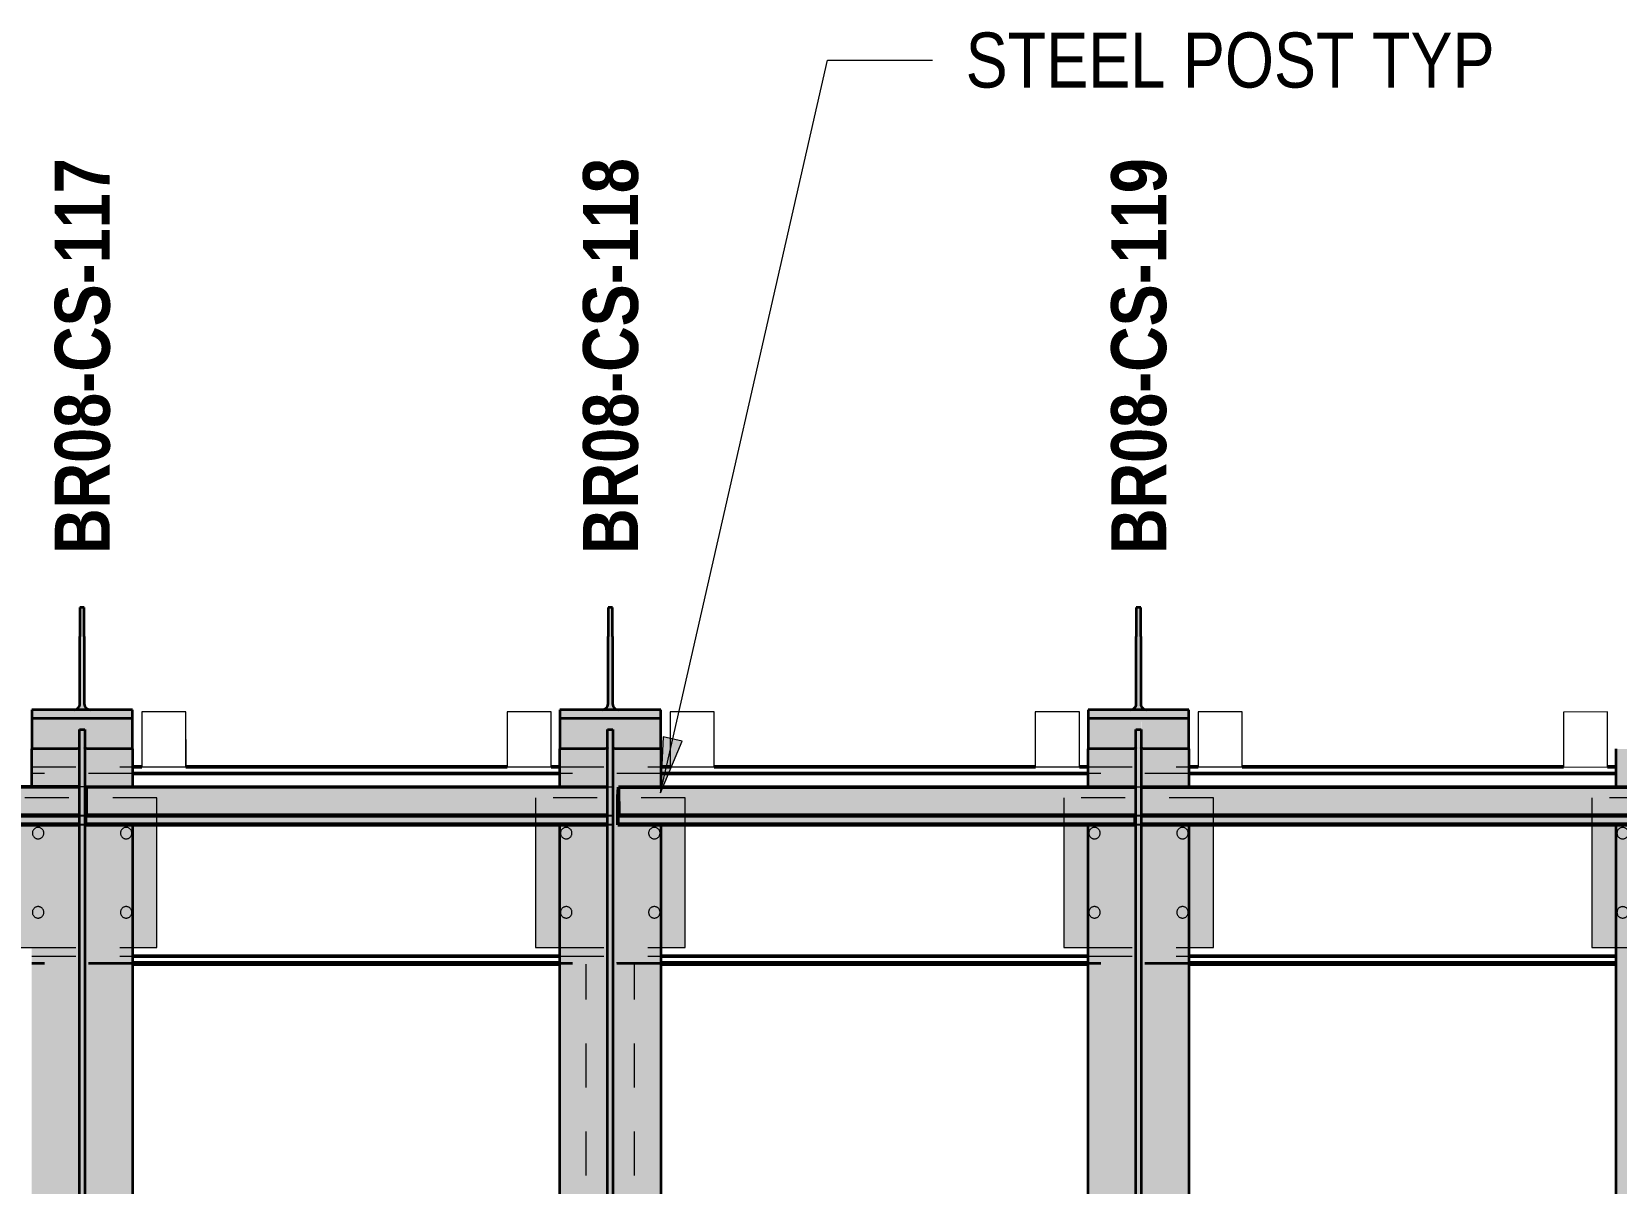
# Model space of a CAD drawing. Header units: metres. Extents: x -348 to -312, y -1188 to 3.
# Drawn here: x -337.347 to -333.748, y -1183.162 to -1180.546 of the extents above; entities that cross this region are included whole.
import ezdxf

# ---------------------------------------------------------------- set-up
doc = ezdxf.new("R2010")
doc.units = ezdxf.units.M
doc.linetypes.add('JacobsDash', pattern=[0.0045, 0.003, -0.0015])
for name, color, linetype, lineweight in [('A-DETL', 7, 'Continuous', 13), ('A-GENM', 7, 'Continuous', 35), ('A-GENM-IDEN', 7, 'Continuous', 18), ('A-WALL', 7, 'Continuous', 50), ('A-WALL-HDLN', 7, 'JacobsDash', 18), ('G-ANNO-TEXT', 7, 'Continuous', 9), ('S-BEAM', 7, 'Continuous', 50), ('S-BEAM-HDLN', 7, 'JacobsDash', 18), ('S-FSTN', 7, 'Continuous', 18)]:
    doc.layers.add(name, color=color, linetype=linetype, lineweight=lineweight)
doc.styles.add('Arial Narrow', font='ARIALN.TTF', dxfattribs={"height": 0.125})
doc.styles.add('Arial Narrow_B', font='ARIALNB.TTF', dxfattribs={"height": 0.125})

# ---------------------------------------------------------------- blocks, each defined once
blk = doc.blocks.new('BR08_GEN_POST_0 - 610UB_BASE-V7-DRG-2873232 - SOUTHERN CANOPY - PLAN')
at = {"layer": 'A-GENM', "true_color": 0xc0c0c0}
for points in [[(0.005, 0.7066), (0.005, 0.7721), (-0.005, 0.7721), (-0.005, 0.7066)], [(0.019, 0.5402), (0.0159, 0.5406), (0.0129, 0.5416), (0.0103, 0.5432), (0.0073, 0.5464), (0.0064, 0.5478), (0.0054, 0.5506), (0.005, 0.5536), (0.005, 0.7066), (-0.005, 0.7066), (-0.0054, 0.5506), (-0.0073, 0.5464), (-0.0081, 0.5453), (-0.0103, 0.5432), (-0.0129, 0.5416), (-0.0159, 0.5406), (-0.019, 0.5402), (-0.0027, 0.5402)], [(0.1145, 0.5209), (0.1145, 0.5402), (-0.1145, 0.5402), (-0.1145, 0.5209), (0.1056, 0.5209)]]:
    blk.add_hatch(color=9, dxfattribs=at).paths.add_polyline_path(points)
h = blk.add_hatch(color=9, dxfattribs=at)
h.paths.add_polyline_path([(0.006, 0.5209), (-0.1145, 0.5209), (-0.1145, 0.4511), (-0.0113, 0.4516), (-0.0064, 0.453), (-0.006, 0.4536), (-0.006, 0.4954), (0.006, 0.4954)])
h.paths.add_polyline_path([(0.1056, 0.4511), (0.1145, 0.4511), (0.1145, 0.5209), (0.006, 0.5209), (0.0064, 0.453), (0.0093, 0.452), (0.0169, 0.4512), (0.02, 0.4511)])
at = {"layer": 'A-GENM'}
for p, q in [((0.005, 0.7724), (-0.005, 0.7724)), ((-0.005, 0.7724), (-0.005, 0.7066)), ((0.005, 0.7066), (0.005, 0.7724)), ((-0.005, 0.5536), (-0.005, 0.7066)), ((0.005, 0.7066), (0.005, 0.5536)), ((-0.019, 0.5402), (-0.1145, 0.5402)), ((-0.1145, 0.5402), (-0.1145, 0.5209)), ((0.019, 0.5402), (-0.019, 0.5402)), ((0.1145, 0.5402), (0.019, 0.5402)), ((0.1145, 0.5209), (0.1145, 0.5402)), ((-0.1145, 0.5209), (0.1145, 0.5209)), ((-0.1145, 0.5209), (-0.1145, 0.4511)), ((0.1145, 0.4511), (0.1145, 0.5209))]:
    blk.add_line(p, q, dxfattribs=at)
at = {"layer": 'A-GENM', "flags": 128}
for points in [[(-0.019, 0.5402), (-0.0159, 0.5406), (-0.0129, 0.5416), (-0.0103, 0.5432), (-0.0081, 0.5453), (-0.0064, 0.5478), (-0.0054, 0.5506), (-0.005, 0.5536)], [(0.005, 0.5536), (0.0054, 0.5506), (0.0064, 0.5478), (0.0081, 0.5453), (0.0103, 0.5432), (0.0129, 0.5416), (0.0159, 0.5406), (0.019, 0.5402)]]:
    blk.add_lwpolyline(points, dxfattribs=at)
blk = doc.blocks.new('BR08_GEN_POST_0 - 610UB_BASE-V8-DRG-2873232 - SOUTHERN CANOPY - PLAN')
at = {"layer": 'A-GENM', "true_color": 0xc0c0c0}
for points in [[(0.005, 0.7066), (0.005, 0.7721), (-0.005, 0.7721), (-0.005, 0.7066)], [(0.019, 0.5402), (0.0159, 0.5406), (0.0129, 0.5416), (0.0103, 0.5432), (0.0073, 0.5464), (0.0064, 0.5478), (0.0054, 0.5506), (0.005, 0.5536), (0.005, 0.7066), (-0.005, 0.7066), (-0.0054, 0.5506), (-0.0073, 0.5464), (-0.0081, 0.5453), (-0.0106, 0.543), (-0.0129, 0.5416), (-0.0159, 0.5406), (-0.019, 0.5402), (-0.0106, 0.5402)], [(0.1145, 0.5209), (0.1145, 0.5402), (-0.1145, 0.5402), (-0.1145, 0.5209), (-0.0106, 0.5209)], [(0.1145, 0.4511), (0.1145, 0.5209), (-0.1145, 0.5209), (-0.1145, 0.4511), (-0.0113, 0.4516), (-0.0064, 0.453), (-0.006, 0.4536), (-0.006, 0.4954), (0.006, 0.4954), (0.0064, 0.453), (0.0091, 0.452), (0.0169, 0.4512), (0.02, 0.4511)]]:
    blk.add_hatch(color=9, dxfattribs=at).paths.add_polyline_path(points)
at = {"layer": 'A-GENM'}
for p, q in [((0.005, 0.7724), (-0.005, 0.7724)), ((-0.005, 0.7724), (-0.005, 0.7066)), ((0.005, 0.7066), (0.005, 0.7724)), ((-0.005, 0.5536), (-0.005, 0.7066)), ((0.005, 0.7066), (0.005, 0.5536)), ((-0.019, 0.5402), (-0.1145, 0.5402)), ((-0.1145, 0.5402), (-0.1145, 0.5209)), ((0.019, 0.5402), (-0.019, 0.5402)), ((0.1145, 0.5402), (0.019, 0.5402)), ((0.1145, 0.5209), (0.1145, 0.5402)), ((-0.1145, 0.5209), (0.1145, 0.5209)), ((-0.1145, 0.5209), (-0.1145, 0.4511)), ((0.1145, 0.4511), (0.1145, 0.5209))]:
    blk.add_line(p, q, dxfattribs=at)
at = {"layer": 'A-GENM', "flags": 128}
for points in [[(-0.019, 0.5402), (-0.0159, 0.5406), (-0.0129, 0.5416), (-0.0103, 0.5432), (-0.0081, 0.5453), (-0.0064, 0.5478), (-0.0054, 0.5506), (-0.005, 0.5536)], [(0.005, 0.5536), (0.0054, 0.5506), (0.0064, 0.5478), (0.0081, 0.5453), (0.0103, 0.5432), (0.0129, 0.5416), (0.0159, 0.5406), (0.019, 0.5402)]]:
    blk.add_lwpolyline(points, dxfattribs=at)
blk = doc.blocks.new('BR08_GEN_POST_0 - 610UB_BASE-V9-DRG-2873232 - SOUTHERN CANOPY - PLAN')
at = {"layer": 'A-GENM', "true_color": 0xc0c0c0}
for points in [[(0.005, 0.7066), (0.005, 0.7721), (-0.005, 0.7721), (-0.005, 0.7066)], [(0.019, 0.5402), (0.0159, 0.5406), (0.0129, 0.5416), (0.0103, 0.5432), (0.0073, 0.5465), (0.0064, 0.5478), (0.0054, 0.5506), (0.005, 0.5536), (0.005, 0.7066), (-0.005, 0.7066), (-0.0054, 0.5506), (-0.0073, 0.5465), (-0.0081, 0.5453), (-0.0103, 0.5432), (-0.0129, 0.5416), (-0.0185, 0.5403), (-0.0185, 0.5402)], [(0.1145, 0.5209), (0.1145, 0.5402), (-0.1145, 0.5402), (-0.1145, 0.5209), (0.0899, 0.5209)]]:
    blk.add_hatch(color=9, dxfattribs=at).paths.add_polyline_path(points)
h = blk.add_hatch(color=9, dxfattribs=at)
h.paths.add_polyline_path([(0.006, 0.5209), (-0.1145, 0.5209), (-0.1145, 0.4511), (-0.0113, 0.4517), (-0.0064, 0.453), (-0.006, 0.4536), (-0.006, 0.4954), (0.006, 0.4954)])
h.paths.add_polyline_path([(0.0899, 0.4511), (0.1145, 0.4511), (0.1145, 0.5209), (0.006, 0.5209), (0.0064, 0.453), (0.0091, 0.452), (0.0169, 0.4512), (0.02, 0.4511)])
at = {"layer": 'A-GENM'}
for p, q in [((0.005, 0.7724), (-0.005, 0.7724)), ((-0.005, 0.7724), (-0.005, 0.7066)), ((0.005, 0.7066), (0.005, 0.7724)), ((-0.005, 0.5536), (-0.005, 0.7066)), ((0.005, 0.7066), (0.005, 0.5536)), ((-0.019, 0.5402), (-0.1145, 0.5402)), ((-0.1145, 0.5402), (-0.1145, 0.5209)), ((0.019, 0.5402), (-0.019, 0.5402)), ((0.1145, 0.5402), (0.019, 0.5402)), ((0.1145, 0.5209), (0.1145, 0.5402)), ((-0.1145, 0.5209), (0.1145, 0.5209)), ((-0.1145, 0.5209), (-0.1145, 0.4511)), ((0.1145, 0.4511), (0.1145, 0.5209))]:
    blk.add_line(p, q, dxfattribs=at)
at = {"layer": 'A-GENM', "flags": 128}
for points in [[(-0.019, 0.5402), (-0.0159, 0.5406), (-0.0129, 0.5416), (-0.0103, 0.5432), (-0.0081, 0.5453), (-0.0064, 0.5478), (-0.0054, 0.5506), (-0.005, 0.5536)], [(0.005, 0.5536), (0.0054, 0.5506), (0.0064, 0.5478), (0.0081, 0.5453), (0.0103, 0.5432), (0.0129, 0.5416), (0.0159, 0.5406), (0.019, 0.5402)]]:
    blk.add_lwpolyline(points, dxfattribs=at)
blk = doc.blocks.new('BR08_CANOPY_BEAM - TYPE 3-8745655-DRG-2873232 - SOUTHERN CANOPY - PLAN')
at = {"layer": 'A-GENM', "true_color": 0xc0c0c0}
h = blk.add_hatch(color=9, dxfattribs=at)
h.paths.add_polyline_path([(-333.7477, -1186.0003), (-333.6532, -1185.984), (-333.6532, -1184.6108), (-333.7477, -1184.6108), (-333.7477, -1185.6477)])
h.paths.add_polyline_path([(-333.6532, -1184.5414), (-333.6532, -1182.3473), (-333.7477, -1182.3473), (-333.7477, -1184.5414), (-333.6532, -1184.5414)])
h.paths.add_polyline_path([(-333.6532, -1182.2616), (-333.6532, -1182.1752), (-333.7477, -1182.1752), (-333.7477, -1182.2616), (-333.6532, -1182.2616)])
at = {"layer": 'A-GENM'}
for p, q in [((-333.7477, -1182.2616), (-333.7477, -1182.1752)), ((-333.7477, -1184.5414), (-333.7477, -1182.3473))]:
    blk.add_line(p, q, dxfattribs=at)
blk = doc.blocks.new('BR08_CANOPY_BEAM - TYPE 3-8745656-DRG-2873232 - SOUTHERN CANOPY - PLAN')
at = {"layer": 'A-GENM', "true_color": 0xc0c0c0}
blk.add_hatch(color=9, dxfattribs=at).paths.add_polyline_path([(-334.8271, -1185.1196), (-334.8271, -1182.131), (-334.8391, -1182.131), (-334.8391, -1185.1196)])
h = blk.add_hatch(color=9, dxfattribs=at)
h.paths.add_polyline_path([(-334.9476, -1186.1329), (-334.8531, -1186.1258), (-334.8531, -1183.8613), (-334.9476, -1183.8613), (-334.9476, -1186.1261)])
h.paths.add_polyline_path([(-334.8531, -1183.7919), (-334.8531, -1182.3473), (-334.9476, -1182.3473), (-334.9476, -1183.7919), (-334.8531, -1183.7919)])
h.paths.add_polyline_path([(-334.8531, -1182.2616), (-334.8531, -1182.1752), (-334.9476, -1182.1752), (-334.9476, -1182.2616), (-334.8531, -1182.2616)])
h = blk.add_hatch(color=9, dxfattribs=at)
h.paths.add_polyline_path([(-334.8531, -1186.1246), (-334.8391, -1186.1239), (-334.8395, -1183.8571), (-334.8408, -1183.8571), (-334.8412, -1183.8613), (-334.8531, -1183.8613), (-334.8531, -1186.0232)])
h.paths.add_polyline_path([(-334.8391, -1183.8568), (-334.8395, -1182.3473), (-334.8531, -1182.3473), (-334.8531, -1183.7919), (-334.8391, -1183.7919), (-334.8391, -1183.8368)])
h.paths.add_polyline_path([(-334.8391, -1182.2616), (-334.8394, -1182.1733), (-334.8422, -1182.1743), (-334.85, -1182.1752), (-334.8531, -1182.1752), (-334.853, -1182.2616), (-334.8391, -1182.2616)])
h = blk.add_hatch(color=9, dxfattribs=at)
h.paths.add_polyline_path([(-334.8257, -1186.1238), (-334.8131, -1186.1232), (-334.8131, -1184.6108), (-334.8271, -1184.611), (-334.8267, -1186.1238)])
h.paths.add_polyline_path([(-334.8271, -1184.5423), (-334.8263, -1184.5414), (-334.8131, -1184.5414), (-334.8131, -1182.3473), (-334.8271, -1182.3473), (-334.8271, -1184.5414)])
h.paths.add_polyline_path([(-334.8257, -1182.1738), (-334.8271, -1182.1738), (-334.8267, -1182.2616), (-334.8257, -1182.2616), (-334.8257, -1182.1743)])
h.paths.add_polyline_path([(-334.824, -1182.1743), (-334.8257, -1182.1738), (-334.8257, -1182.2616), (-334.824, -1182.2616), (-334.824, -1182.1747)])
h.paths.add_polyline_path([(-334.8131, -1182.2616), (-334.8131, -1182.2616), (-334.8131, -1182.1752), (-334.8219, -1182.1747), (-334.824, -1182.1743), (-334.824, -1182.2616), (-334.8161, -1182.2616)])
h = blk.add_hatch(color=9, dxfattribs=at)
h.paths.add_polyline_path([(-334.8131, -1186.1232), (-334.7186, -1186.1164), (-334.7186, -1184.6108), (-334.8131, -1184.6108), (-334.8131, -1186.1171)])
h.paths.add_polyline_path([(-334.8131, -1184.5414), (-334.7186, -1184.5414), (-334.7186, -1182.3473), (-334.8131, -1182.3473), (-334.8131, -1184.5414)])
h.paths.add_polyline_path([(-334.7432, -1182.2616), (-334.7186, -1182.2616), (-334.7186, -1182.1752), (-334.8131, -1182.1752), (-334.8131, -1182.2616)])
at = {"layer": 'A-GENM'}
for p, q in [((-334.8391, -1182.131), (-334.8271, -1182.131)), ((-334.8391, -1185.1196), (-334.8391, -1182.131)), ((-334.8271, -1182.131), (-334.8271, -1185.1196)), ((-334.8531, -1182.1752), (-334.9476, -1182.1752)), ((-334.9476, -1182.2616), (-334.9476, -1182.1752)), ((-334.7186, -1182.1752), (-334.8131, -1182.1752)), ((-334.7186, -1182.1752), (-334.7186, -1182.2616)), ((-334.9476, -1183.7919), (-334.9476, -1182.3473)), ((-334.7186, -1182.3473), (-334.7186, -1184.5414))]:
    blk.add_line(p, q, dxfattribs=at)
at = {"layer": 'A-GENM', "flags": 128}
for points in [[(-334.8391, -1182.1728), (-334.8394, -1182.1733), (-334.8405, -1182.1738), (-334.8421, -1182.1743), (-334.8444, -1182.1747), (-334.847, -1182.175), (-334.85, -1182.1752), (-334.8531, -1182.1752)], [(-334.8131, -1182.1752), (-334.8162, -1182.1752), (-334.8192, -1182.175), (-334.8218, -1182.1747), (-334.824, -1182.1743), (-334.8257, -1182.1738), (-334.8267, -1182.1733), (-334.8271, -1182.1728)]]:
    blk.add_lwpolyline(points, dxfattribs=at)
blk = doc.blocks.new('BR08_CANOPY_BEAM - TYPE 3-8745657-DRG-2873232 - SOUTHERN CANOPY - PLAN')
at = {"layer": 'A-GENM', "true_color": 0xc0c0c0}
blk.add_hatch(color=9, dxfattribs=at).paths.add_polyline_path([(-336.027, -1185.1514), (-336.027, -1182.131), (-336.039, -1182.131), (-336.039, -1185.1514)])
h = blk.add_hatch(color=9, dxfattribs=at)
h.paths.add_polyline_path([(-336.053, -1186.1559), (-336.053, -1184.6108), (-336.1475, -1184.6108), (-336.1475, -1186.1533)])
h.paths.add_polyline_path([(-336.053, -1184.5414), (-336.053, -1182.3473), (-336.1475, -1182.3473), (-336.1475, -1184.5414), (-336.053, -1184.5414)])
h.paths.add_polyline_path([(-336.053, -1182.2616), (-336.053, -1182.1752), (-336.1475, -1182.1752), (-336.1475, -1182.2616), (-336.053, -1182.2616)])
h = blk.add_hatch(color=9, dxfattribs=at)
h.paths.add_polyline_path([(-336.0443, -1186.156), (-336.039, -1186.1558), (-336.0394, -1184.6108), (-336.053, -1184.6108), (-336.053, -1186.1559), (-336.0469, -1186.156)])
h.paths.add_polyline_path([(-336.039, -1184.5414), (-336.0394, -1182.3473), (-336.053, -1182.3473), (-336.053, -1184.5414), (-336.039, -1184.5414)])
h.paths.add_polyline_path([(-336.039, -1182.2616), (-336.0394, -1182.1733), (-336.0421, -1182.1743), (-336.0499, -1182.1751), (-336.053, -1182.1753), (-336.053, -1182.2616), (-336.039, -1182.2616)])
h = blk.add_hatch(color=9, dxfattribs=at)
h.paths.add_polyline_path([(-336.013, -1186.1564), (-336.013, -1183.8613), (-336.027, -1183.8613), (-336.027, -1186.1559), (-336.0155, -1186.1564)])
h.paths.add_polyline_path([(-336.013, -1183.7919), (-336.013, -1183.7919), (-336.0131, -1182.3473), (-336.0156, -1182.3473), (-336.0155, -1182.2798), (-336.0138, -1182.2616), (-336.013, -1182.2616), (-336.013, -1182.1752), (-336.0229, -1182.1745), (-336.0266, -1182.1733), (-336.027, -1182.1728), (-336.0266, -1183.7919), (-336.014, -1183.7919)])
h = blk.add_hatch(color=9, dxfattribs=at)
h.paths.add_polyline_path([(-335.9185, -1186.1595), (-335.9185, -1183.8613), (-336.013, -1183.8613), (-336.013, -1186.157), (-335.9352, -1186.1591)])
h.paths.add_polyline_path([(-335.9352, -1183.7919), (-335.9185, -1183.7919), (-335.9185, -1182.3473), (-336.013, -1182.3473), (-336.013, -1183.7919), (-335.9569, -1183.7919)])
h.paths.add_polyline_path([(-335.9205, -1182.2616), (-335.9185, -1182.2616), (-335.9185, -1182.1752), (-336.013, -1182.1752), (-336.013, -1182.2616)])
at = {"layer": 'A-GENM'}
for p, q in [((-336.039, -1182.131), (-336.027, -1182.131)), ((-336.039, -1185.1514), (-336.039, -1182.131)), ((-336.027, -1182.131), (-336.027, -1185.1514)), ((-336.053, -1182.1752), (-336.1475, -1182.1752)), ((-336.1475, -1182.2616), (-336.1475, -1182.1752)), ((-335.9185, -1182.1752), (-336.013, -1182.1752)), ((-335.9185, -1182.1752), (-335.9185, -1182.2616)), ((-336.1475, -1184.5414), (-336.1475, -1182.3473)), ((-335.9185, -1182.3473), (-335.9185, -1183.7919))]:
    blk.add_line(p, q, dxfattribs=at)
at = {"layer": 'A-GENM', "flags": 128}
for points in [[(-336.039, -1182.1728), (-336.0393, -1182.1733), (-336.0404, -1182.1738), (-336.042, -1182.1743), (-336.0442, -1182.1747), (-336.0469, -1182.175), (-336.0499, -1182.1751), (-336.053, -1182.1752)], [(-336.013, -1182.1752), (-336.0161, -1182.1751), (-336.019, -1182.175), (-336.0217, -1182.1747), (-336.0239, -1182.1743), (-336.0256, -1182.1738), (-336.0266, -1182.1733), (-336.027, -1182.1728)]]:
    blk.add_lwpolyline(points, dxfattribs=at)
blk = doc.blocks.new('BR08_CANOPY_BEAM - TYPE 3-8745658-DRG-2873232 - SOUTHERN CANOPY - PLAN')
at = {"layer": 'A-GENM', "true_color": 0xc0c0c0}
blk.add_hatch(color=9, dxfattribs=at).paths.add_polyline_path([(-337.2269, -1185.0713), (-337.2268, -1182.1309), (-337.2388, -1182.1309), (-337.2389, -1185.0713)])
h = blk.add_hatch(color=9, dxfattribs=at)
h.paths.add_polyline_path([(-337.2529, -1186.0741), (-337.2529, -1183.8613), (-337.3474, -1183.8613), (-337.3474, -1186.0633), (-337.3439, -1186.0637)])
h.paths.add_polyline_path([(-337.2529, -1183.7919), (-337.2529, -1182.3473), (-337.3473, -1182.3473), (-337.3474, -1183.7919), (-337.2529, -1183.7919)])
h.paths.add_polyline_path([(-337.2528, -1182.2615), (-337.2529, -1182.1752), (-337.3473, -1182.1752), (-337.3473, -1182.2615), (-337.2529, -1182.2615)])
h = blk.add_hatch(color=9, dxfattribs=at)
h.paths.add_polyline_path([(-337.2392, -1186.0753), (-337.2389, -1186.0752), (-337.2392, -1183.8571), (-337.2405, -1183.8571), (-337.2407, -1183.8613), (-337.2529, -1183.8613), (-337.2528, -1186.0741), (-337.2402, -1186.0752)])
h.paths.add_polyline_path([(-337.2389, -1183.8568), (-337.2392, -1182.3473), (-337.2528, -1182.3473), (-337.2528, -1183.7919), (-337.2389, -1183.7919), (-337.2389, -1183.8375)])
h.paths.add_polyline_path([(-337.2388, -1182.2615), (-337.2392, -1182.1733), (-337.2419, -1182.1743), (-337.2498, -1182.1751), (-337.2528, -1182.1753), (-337.2528, -1182.2615), (-337.2389, -1182.2615)])
h = blk.add_hatch(color=9, dxfattribs=at)
h.paths.add_polyline_path([(-337.2129, -1186.0764), (-337.2129, -1184.6108), (-337.2251, -1184.6108), (-337.2248, -1184.5451), (-337.2228, -1184.5414), (-337.2129, -1184.5414), (-337.213, -1182.3473), (-337.2268, -1182.3473), (-337.2263, -1186.0759), (-337.2154, -1186.0763)])
h.paths.add_polyline_path([(-337.2129, -1182.2615), (-337.2128, -1182.2615), (-337.2128, -1182.1752), (-337.2228, -1182.1745), (-337.2265, -1182.1733), (-337.2268, -1182.1727), (-337.2265, -1182.2615), (-337.2129, -1182.2615)])
h = blk.add_hatch(color=9, dxfattribs=at)
h.paths.add_polyline_path([(-337.1184, -1186.0894), (-337.1184, -1184.6108), (-337.2129, -1184.6108), (-337.2128, -1186.0786), (-337.1272, -1186.0884)])
h.paths.add_polyline_path([(-337.1184, -1184.5414), (-337.1183, -1182.3473), (-337.2128, -1182.3473), (-337.2128, -1184.5414), (-337.1757, -1184.5414)])
h.paths.add_polyline_path([(-337.1272, -1182.2615), (-337.1183, -1182.2615), (-337.1183, -1182.1752), (-337.2128, -1182.1752), (-337.2128, -1182.2615)])
at = {"layer": 'A-GENM'}
for p, q in [((-337.2389, -1185.0713), (-337.2388, -1182.1309)), ((-337.2388, -1182.1309), (-337.2268, -1182.1309)), ((-337.2268, -1182.1309), (-337.2269, -1185.0713)), ((-337.2528, -1182.1752), (-337.3473, -1182.1752)), ((-337.3473, -1182.2615), (-337.3473, -1182.1752)), ((-337.1183, -1182.1752), (-337.2128, -1182.1752)), ((-337.1183, -1182.1752), (-337.1183, -1182.2615)), ((-337.1183, -1182.3473), (-337.1184, -1184.5414))]:
    blk.add_line(p, q, dxfattribs=at)
at = {"layer": 'A-GENM', "flags": 128}
for points in [[(-337.2389, -1182.1728), (-337.2392, -1182.1733), (-337.2402, -1182.1738), (-337.2419, -1182.1743), (-337.2441, -1182.1747), (-337.2468, -1182.175), (-337.2497, -1182.1751), (-337.2528, -1182.1752)], [(-337.2128, -1182.1752), (-337.216, -1182.1751), (-337.2189, -1182.175), (-337.2216, -1182.1747), (-337.2238, -1182.1743), (-337.2255, -1182.1738), (-337.2265, -1182.1733), (-337.2268, -1182.1728)]]:
    blk.add_lwpolyline(points, dxfattribs=at)
blk = doc.blocks.new('Walls 2 - Walls 2-6845191-DRG-2873232 - SOUTHERN CANOPY - PLAN')
at = {"layer": 'A-WALL'}
for p, q in [((231.7924, 1207.4606), (232.7596, 1207.5452)), ((231.7926, 1207.4577), (232.7598, 1207.5424)), ((232.7611, 1207.5274), (231.7939, 1207.4428)), ((230.5971, 1207.356), (231.5643, 1207.4406)), ((230.5973, 1207.3532), (231.5645, 1207.4378)), ((231.5658, 1207.4228), (230.5986, 1207.3382)), ((229.4018, 1207.2514), (230.3689, 1207.3361)), ((229.402, 1207.2486), (230.3692, 1207.3332)), ((230.3705, 1207.3183), (229.4033, 1207.2336)), ((231.8301, 1207.0294), (232.7973, 1207.114)), ((232.6777, 1207.0885), (231.9507, 1207.0249)), ((232.7986, 1207.099), (232.7773, 1207.0972)), ((230.6348, 1206.9248), (231.602, 1207.0094)), ((231.6033, 1206.9945), (231.5821, 1206.9926)), ((231.8511, 1207.0162), (231.8314, 1207.0144)), ((231.4825, 1206.9839), (230.7555, 1206.9203)), ((229.4395, 1206.8202), (230.4067, 1206.9048)), ((230.408, 1206.8899), (230.3869, 1206.8881)), ((230.6559, 1206.9116), (230.6361, 1206.9099)), ((230.2873, 1206.8794), (229.5603, 1206.8158)), ((229.4607, 1206.807), (229.4408, 1206.8053))]:
    blk.add_line(p, q, dxfattribs=at)
at = {"layer": 'A-WALL-HDLN'}
for p, q in [((232.7596, 1207.5452), (232.9876, 1207.5652)), ((232.7599, 1207.5424), (232.9879, 1207.5623)), ((232.9892, 1207.5473), (232.7612, 1207.5274)), ((231.5643, 1207.4406), (231.7923, 1207.4606)), ((231.5646, 1207.4378), (231.7926, 1207.4577)), ((231.7939, 1207.4428), (231.5659, 1207.4228)), ((230.369, 1207.3361), (230.597, 1207.356)), ((230.3692, 1207.3332), (230.5973, 1207.3532)), ((230.5986, 1207.3382), (230.3706, 1207.3183)), ((232.7973, 1207.114), (233.0254, 1207.1339)), ((233.0267, 1207.119), (232.7987, 1207.099)), ((231.602, 1207.0094), (231.8301, 1207.0294)), ((231.8314, 1207.0144), (231.6033, 1206.9945)), ((230.4067, 1206.9048), (230.6348, 1206.9248)), ((230.6361, 1206.9099), (230.408, 1206.8899))]:
    blk.add_line(p, q, dxfattribs=at)
blk = doc.blocks.new('Canopy Post Column Base Plate-4 Hole - 25mm-V27-DRG-2873232 - SOUTHERN CANOPY - PLAN')
at = {"layer": 'S-FSTN', "linetype": 'JacobsDash', "lineweight": 9, "true_color": 0xc0c0c0}
h = blk.add_hatch(color=9, dxfattribs=at)
h.paths.add_polyline_path([(-0.17, -0.17), (0.109, -0.17), (0.109, -0.1145), (-0.17, -0.1145)])
h.paths.add_polyline_path([(-0.17, 0.1145), (0.109, 0.1145), (0.109, 0.17), (-0.17, 0.17), (-0.17, 0.1145)])
at = {"layer": 'S-FSTN'}
for p, q in [((0.109, 0.17), (-0.17, 0.17)), ((-0.17, 0.17), (-0.17, 0.1145)), ((-0.17, -0.1145), (-0.17, -0.17)), ((-0.17, -0.17), (0.109, -0.17))]:
    blk.add_line(p, q, dxfattribs=at)
at = {"layer": 'S-FSTN', "linetype": 'JacobsDash', "lineweight": 9}
for p, q in [((0.17, 0.17), (0.1091, 0.17)), ((0.17, -0.17), (0.17, 0.17)), ((-0.17, 0.1145), (-0.17, -0.1145)), ((0.1091, -0.17), (0.17, -0.17))]:
    blk.add_line(p, q, dxfattribs=at)
for centre, start, end in [((-0.09, 0.1), 0, 180), ((0.09, 0.1), 0, 180), ((-0.09, 0.1), 180, 360), ((0.09, 0.1), 180, 360), ((-0.09, -0.1), 0, 180), ((-0.09, -0.1), 180, 360), ((0.09, -0.1), 0, 180), ((0.09, -0.1), 180, 360)]:
    blk.add_arc(centre, 0.013, start, end, dxfattribs=at)
blk = doc.blocks.new('Canopy Post Column Base Plate-4 Hole - 25mm-V28-DRG-2873232 - SOUTHERN CANOPY - PLAN')
at = {"layer": 'S-FSTN', "linetype": 'JacobsDash', "lineweight": 9, "true_color": 0xc0c0c0}
h = blk.add_hatch(color=9, dxfattribs=at)
h.paths.add_polyline_path([(-0.17, -0.17), (0.109, -0.17), (0.109, -0.1145), (-0.17, -0.1145)])
h.paths.add_polyline_path([(-0.17, 0.1145), (0.109, 0.1145), (0.109, 0.17), (-0.17, 0.17), (-0.17, 0.1145)])
at = {"layer": 'S-FSTN'}
for p, q in [((0.109, 0.17), (-0.17, 0.17)), ((-0.17, 0.17), (-0.17, 0.1145)), ((-0.17, -0.1145), (-0.17, -0.17)), ((-0.17, -0.17), (0.109, -0.17))]:
    blk.add_line(p, q, dxfattribs=at)
at = {"layer": 'S-FSTN', "linetype": 'JacobsDash', "lineweight": 9}
for p, q in [((0.17, 0.17), (0.1091, 0.17)), ((0.17, -0.17), (0.17, 0.17)), ((-0.17, 0.1145), (-0.17, -0.1145)), ((0.1091, -0.17), (0.17, -0.17))]:
    blk.add_line(p, q, dxfattribs=at)
for centre, start, end in [((-0.09, 0.1), 0, 180), ((0.09, 0.1), 0, 180), ((-0.09, 0.1), 180, 360), ((0.09, 0.1), 180, 360), ((-0.09, -0.1), 0, 180), ((-0.09, -0.1), 180, 360), ((0.09, -0.1), 0, 180), ((0.09, -0.1), 180, 360)]:
    blk.add_arc(centre, 0.013, start, end, dxfattribs=at)
blk = doc.blocks.new('Canopy Post Column Base Plate-4 Hole - 25mm-V29-DRG-2873232 - SOUTHERN CANOPY - PLAN')
at = {"layer": 'S-FSTN', "linetype": 'JacobsDash', "lineweight": 9, "true_color": 0xc0c0c0}
h = blk.add_hatch(color=9, dxfattribs=at)
h.paths.add_polyline_path([(-0.17, -0.17), (0.109, -0.17), (0.109, -0.1145), (-0.17, -0.1145)])
h.paths.add_polyline_path([(-0.17, 0.1145), (0.109, 0.1145), (0.109, 0.17), (-0.17, 0.17), (-0.17, 0.1145)])
at = {"layer": 'S-FSTN'}
for p, q in [((0.109, 0.17), (-0.17, 0.17)), ((-0.17, 0.17), (-0.17, 0.1145)), ((-0.17, -0.1145), (-0.17, -0.17)), ((-0.17, -0.17), (0.109, -0.17))]:
    blk.add_line(p, q, dxfattribs=at)
at = {"layer": 'S-FSTN', "linetype": 'JacobsDash', "lineweight": 9}
for p, q in [((0.17, 0.17), (0.109, 0.17)), ((0.17, -0.17), (0.17, 0.17)), ((-0.17, 0.1145), (-0.17, -0.1145)), ((0.109, -0.17), (0.17, -0.17))]:
    blk.add_line(p, q, dxfattribs=at)
for centre, start, end in [((-0.09, 0.1), 0, 180), ((0.09, 0.1), 0, 180), ((-0.09, 0.1), 180, 360), ((0.09, 0.1), 180, 360), ((-0.09, -0.1), 0, 180), ((-0.09, -0.1), 180, 360), ((0.09, -0.1), 0, 180), ((0.09, -0.1), 180, 360)]:
    blk.add_arc(centre, 0.013, start, end, dxfattribs=at)
blk = doc.blocks.new('Canopy Post Column Base Plate-4 Hole - 25mm-V30-DRG-2873232 - SOUTHERN CANOPY - PLAN')
at = {"layer": 'S-FSTN', "linetype": 'JacobsDash', "lineweight": 9, "true_color": 0xc0c0c0}
h = blk.add_hatch(color=9, dxfattribs=at)
h.paths.add_polyline_path([(-0.17, -0.17), (0.109, -0.17), (0.109, -0.1145), (-0.17, -0.1145)])
h.paths.add_polyline_path([(-0.17, 0.1145), (0.109, 0.1145), (0.109, 0.17), (-0.17, 0.17), (-0.17, 0.1145)])
at = {"layer": 'S-FSTN'}
for p, q in [((0.109, 0.17), (-0.17, 0.17)), ((-0.17, 0.17), (-0.17, 0.1145)), ((-0.17, -0.1145), (-0.17, -0.17)), ((-0.17, -0.17), (0.109, -0.17))]:
    blk.add_line(p, q, dxfattribs=at)
at = {"layer": 'S-FSTN', "linetype": 'JacobsDash', "lineweight": 9}
for p, q in [((0.17, 0.17), (0.109, 0.17)), ((0.17, -0.17), (0.17, 0.17)), ((-0.17, 0.1145), (-0.17, -0.1145)), ((0.109, -0.17), (0.17, -0.17))]:
    blk.add_line(p, q, dxfattribs=at)
for centre, start, end in [((-0.09, 0.1), 0, 180), ((0.09, 0.1), 0, 180), ((-0.09, 0.1), 180, 360), ((0.09, 0.1), 180, 360), ((-0.09, -0.1), 0, 180), ((-0.09, -0.1), 180, 360), ((0.09, -0.1), 0, 180), ((0.09, -0.1), 180, 360)]:
    blk.add_arc(centre, 0.013, start, end, dxfattribs=at)

msp = doc.modelspace()

# ---------------------------------------------------------------- hatches: boundary and pattern name
at = {"layer": 'G-ANNO-TEXT'}
msp.add_hatch(color=256, dxfattribs=at).paths.add_polyline_path([(-335.9191, -1182.2745), (-335.8699, -1182.1575), (-335.9128, -1182.1477)])
at = {"layer": 'S-BEAM', "true_color": 0xc0c0c0}
h = msp.add_hatch(color=9, dxfattribs=at)
h.paths.add_polyline_path([(-337.2235, -1182.3255), (-337.2237, -1182.2615), (-337.2268, -1182.2615), (-337.2268, -1182.3255)])
h.paths.add_polyline_path([(-337.2388, -1182.3255), (-337.2389, -1182.2615), (-338.4267, -1182.2615), (-338.4267, -1182.3255), (-337.2389, -1182.3255)])
at = {"layer": 'S-BEAM', "lineweight": 5, "true_color": 0xc0c0c0}
for points in [[(-336.039, -1182.3256), (-336.039, -1182.2616), (-337.2237, -1182.2615), (-337.2235, -1182.3255), (-336.039, -1182.3256)], [(-334.8391, -1182.3256), (-334.8391, -1182.2616), (-336.014, -1182.2616), (-336.0138, -1182.3256), (-334.8391, -1182.3256)], [(-334.8406, -1182.3459), (-334.8407, -1182.327), (-336.0139, -1182.327), (-336.0144, -1182.2878), (-336.0156, -1182.2878), (-336.0155, -1182.3459), (-334.8516, -1182.3459)], [(-336.014, -1182.2878), (-336.0141, -1182.2689), (-336.0155, -1182.2878), (-336.0141, -1182.2878)], [(-336.039, -1182.3459), (-336.039, -1182.327), (-337.2252, -1182.327), (-337.2252, -1182.3459), (-336.039, -1182.3459)], [(-336.039, -1182.327), (-336.039, -1182.3256), (-337.2235, -1182.3255), (-337.2236, -1182.3269), (-336.039, -1182.327)], [(-334.8391, -1182.327), (-334.8391, -1182.3256), (-336.0138, -1182.3256), (-336.0139, -1182.327), (-334.8391, -1182.327)], [(-333.6392, -1182.327), (-333.6392, -1182.3256), (-334.8271, -1182.3256), (-334.8271, -1182.327), (-333.6392, -1182.327)], [(-336.039, -1182.3473), (-336.039, -1182.3459), (-337.2252, -1182.3459), (-337.2253, -1182.3473), (-336.039, -1182.3473)], [(-334.8407, -1182.3473), (-334.8406, -1182.3459), (-336.0155, -1182.3459), (-336.0156, -1182.3473), (-334.8516, -1182.3473)]]:
    msp.add_hatch(color=9, dxfattribs=at).paths.add_polyline_path(points)
at = {"layer": 'S-BEAM', "true_color": 0xc0c0c0}
for points in [[(-333.6392, -1182.3256), (-333.6392, -1182.2616), (-334.8271, -1182.2616), (-334.8271, -1182.3256), (-333.6392, -1182.3256)], [(-336.0156, -1182.3473), (-336.0155, -1182.3459), (-336.0156, -1182.2878), (-336.0141, -1182.2689), (-336.0145, -1182.2677), (-336.0158, -1182.2833), (-336.0157, -1182.3146)]]:
    msp.add_hatch(color=9, dxfattribs=at).paths.add_polyline_path(points)
at = {"layer": 'S-BEAM', "lineweight": 5, "true_color": 0xc0c0c0}
h = msp.add_hatch(color=9, dxfattribs=at)
h.paths.add_polyline_path([(-337.2252, -1182.3459), (-337.2252, -1182.3269), (-337.2268, -1182.3269), (-337.2268, -1182.3459)])
h.paths.add_polyline_path([(-337.2388, -1182.3459), (-337.2389, -1182.3269), (-338.4267, -1182.3269), (-338.4267, -1182.3459), (-337.2389, -1182.3459)])
h.paths.add_polyline_path([(-338.4387, -1182.3459), (-338.4388, -1182.3269), (-338.4403, -1182.3269), (-338.4402, -1182.3459), (-338.4387, -1182.3459)])
h = msp.add_hatch(color=9, dxfattribs=at)
h.paths.add_polyline_path([(-337.2236, -1182.3269), (-337.2235, -1182.3255), (-337.2268, -1182.3255), (-337.2268, -1182.3269)])
h.paths.add_polyline_path([(-337.2388, -1182.3269), (-337.2389, -1182.3255), (-338.4267, -1182.3255), (-338.4267, -1182.3269), (-337.2389, -1182.3269)])
h = msp.add_hatch(color=9, dxfattribs=at)
h.paths.add_polyline_path([(-333.6407, -1182.3459), (-333.6408, -1182.327), (-334.8271, -1182.327), (-334.8271, -1182.3459), (-333.6595, -1182.3459)])
h.paths.add_polyline_path([(-334.8391, -1182.3459), (-334.8392, -1182.327), (-334.8407, -1182.327), (-334.8406, -1182.3459), (-334.8391, -1182.3459)])
h = msp.add_hatch(color=9, dxfattribs=at)
h.paths.add_polyline_path([(-337.2253, -1182.3473), (-337.2252, -1182.3459), (-337.2268, -1182.3459), (-337.2268, -1182.3473)])
h.paths.add_polyline_path([(-337.2388, -1182.3473), (-337.2389, -1182.3459), (-338.4267, -1182.3459), (-338.4267, -1182.3473), (-337.2389, -1182.3473)])
h.paths.add_polyline_path([(-338.4387, -1182.3473), (-338.4387, -1182.3459), (-338.4402, -1182.3459), (-338.4404, -1182.3473), (-338.4387, -1182.3473)])
h = msp.add_hatch(color=9, dxfattribs=at)
h.paths.add_polyline_path([(-333.6408, -1182.3473), (-333.6407, -1182.3459), (-334.8271, -1182.3459), (-334.8271, -1182.3473), (-333.6595, -1182.3473)])
h.paths.add_polyline_path([(-334.8391, -1182.3473), (-334.8391, -1182.3459), (-334.8406, -1182.3459), (-334.8407, -1182.3473), (-334.8391, -1182.3473)])

# ---------------------------------------------------------------- linework, layer by layer
at = {"layer": 'A-DETL', "lineweight": 9}
for p, q in [((-336.997, -1182.091), (-337.097, -1182.091)), ((-337.097, -1182.091), (-337.0969, -1182.216)), ((-336.9968, -1182.216), (-336.997, -1182.091)), ((-336.9969, -1182.216), (-336.997, -1182.091)), ((-336.1672, -1182.0911), (-336.2672, -1182.0911)), ((-336.2672, -1182.0911), (-336.2672, -1182.2161)), ((-336.1671, -1182.2161), (-336.1672, -1182.0911)), ((-336.1672, -1182.2161), (-336.1672, -1182.0911)), ((-335.7972, -1182.091), (-335.8972, -1182.091)), ((-335.8972, -1182.091), (-335.8972, -1182.216)), ((-335.7971, -1182.216), (-335.7972, -1182.091)), ((-335.7972, -1182.216), (-335.7972, -1182.091)), ((-334.9675, -1182.0911), (-335.0675, -1182.0911)), ((-335.0675, -1182.0911), (-335.0675, -1182.2161)), ((-334.9674, -1182.2161), (-334.9675, -1182.0911)), ((-334.9675, -1182.2161), (-334.9675, -1182.0911)), ((-334.5975, -1182.091), (-334.6975, -1182.0911)), ((-334.6975, -1182.0911), (-334.6975, -1182.2161)), ((-334.5974, -1182.216), (-334.5975, -1182.091)), ((-334.5975, -1182.216), (-334.5975, -1182.091)), ((-333.7677, -1182.0911), (-333.8677, -1182.0912)), ((-333.8677, -1182.0912), (-333.8677, -1182.2162)), ((-333.7676, -1182.2161), (-333.7677, -1182.0911)), ((-333.7677, -1182.2161), (-333.7677, -1182.0911)), ((-337.0969, -1182.216), (-336.9969, -1182.216)), ((-336.2672, -1182.2161), (-336.1672, -1182.2161)), ((-335.8972, -1182.216), (-335.7972, -1182.216)), ((-335.0675, -1182.2161), (-334.9675, -1182.2161)), ((-334.6975, -1182.2161), (-334.5975, -1182.216)), ((-333.8677, -1182.2162), (-333.7677, -1182.2161))]:
    msp.add_line(p, q, dxfattribs=at)
at = {"layer": 'A-DETL', "color": 143, "linetype": 'JacobsDash', "lineweight": 18, "true_color": 0x78aac8}
for p, q in [((-336.088, -1183.5441), (-336.088, -1182.6638)), ((-335.978, -1183.5441), (-335.978, -1182.6638))]:
    msp.add_line(p, q, dxfattribs=at)
at = {"layer": 'G-ANNO-TEXT'}
for p, q in [((-335.9191, -1182.2745), (-335.5396, -1180.61)), ((-335.5396, -1180.61), (-335.3007, -1180.61)), ((-335.9128, -1182.1477), (-335.9191, -1182.2745)), ((-335.8699, -1182.1575), (-335.9128, -1182.1477)), ((-335.9191, -1182.2745), (-335.8699, -1182.1575))]:
    msp.add_line(p, q, dxfattribs=at)
at = {"layer": 'S-BEAM'}
for p, q in [((-337.2388, -1182.2615), (-338.4267, -1182.2615)), ((-337.2237, -1182.2615), (-337.2268, -1182.2615)), ((-337.2235, -1182.3255), (-337.2237, -1182.2615)), ((-336.039, -1182.2616), (-337.2237, -1182.2615)), ((-337.2237, -1182.2615), (-337.2235, -1182.3255)), ((-336.014, -1182.2621), (-336.0158, -1182.2833)), ((-336.0138, -1182.3256), (-336.014, -1182.2616)), ((-334.8391, -1182.2616), (-336.014, -1182.2616)), ((-333.6392, -1182.2616), (-334.8271, -1182.2616)), ((-336.0158, -1182.2833), (-336.0156, -1182.3473)), ((-336.0156, -1182.2878), (-336.0141, -1182.2694)), ((-336.0155, -1182.3459), (-336.0156, -1182.2878)), ((-336.0156, -1182.2878), (-336.0139, -1182.2878)), ((-336.0141, -1182.2689), (-336.0139, -1182.327)), ((-338.4267, -1182.3255), (-337.2388, -1182.3255)), ((-338.4267, -1182.3269), (-337.2388, -1182.3269)), ((-337.2268, -1182.3255), (-337.2235, -1182.3255)), ((-337.2268, -1182.3269), (-337.2236, -1182.3269)), ((-337.2252, -1182.3459), (-337.2252, -1182.3269)), ((-337.2252, -1182.3269), (-337.2252, -1182.3459)), ((-337.2236, -1182.3269), (-337.2235, -1182.3255)), ((-337.2235, -1182.3255), (-337.2236, -1182.3269)), ((-337.2236, -1182.3269), (-336.039, -1182.327)), ((-337.2235, -1182.3255), (-336.039, -1182.3256)), ((-336.0139, -1182.327), (-336.0138, -1182.3256)), ((-336.0139, -1182.327), (-334.8391, -1182.327)), ((-336.0138, -1182.3256), (-334.8391, -1182.3256)), ((-334.8406, -1182.3459), (-334.8407, -1182.327)), ((-334.8407, -1182.327), (-334.8406, -1182.3459)), ((-334.8271, -1182.3256), (-333.6392, -1182.3256)), ((-334.8271, -1182.327), (-333.6392, -1182.327)), ((-338.4267, -1182.3459), (-337.2388, -1182.3459)), ((-338.4267, -1182.3473), (-337.2388, -1182.3473)), ((-337.2268, -1182.3459), (-337.2252, -1182.3459)), ((-337.2268, -1182.3473), (-337.2253, -1182.3473)), ((-337.2253, -1182.3473), (-337.2252, -1182.3459)), ((-337.2252, -1182.3459), (-337.2253, -1182.3473)), ((-337.2253, -1182.3473), (-336.039, -1182.3473)), ((-337.2252, -1182.3459), (-336.039, -1182.3459)), ((-336.0156, -1182.3473), (-336.0155, -1182.3459)), ((-336.0156, -1182.3473), (-334.8407, -1182.3473)), ((-336.0155, -1182.3459), (-334.8406, -1182.3459)), ((-334.8407, -1182.3473), (-334.8406, -1182.3459)), ((-334.8406, -1182.3459), (-334.8407, -1182.3473)), ((-334.8407, -1182.3473), (-334.8391, -1182.3473)), ((-334.8406, -1182.3459), (-334.8391, -1182.3459)), ((-334.8271, -1182.3459), (-333.6407, -1182.3459)), ((-334.8271, -1182.3473), (-333.6408, -1182.3473))]:
    msp.add_line(p, q, dxfattribs=at)
at = {"layer": 'S-BEAM-HDLN'}
for p, q in [((-337.2269, -1182.2615), (-337.2388, -1182.2615)), ((-337.2255, -1182.2833), (-337.2237, -1182.2621)), ((-336.0274, -1182.2616), (-336.0389, -1182.2616)), ((-336.0274, -1182.2616), (-336.0272, -1182.3256)), ((-334.8409, -1182.2833), (-334.8392, -1182.2621)), ((-334.8271, -1182.2616), (-334.8391, -1182.2616)), ((-337.2253, -1182.3473), (-337.2255, -1182.2833)), ((-337.2238, -1182.2694), (-337.2253, -1182.2878)), ((-337.2253, -1182.2878), (-337.2236, -1182.2878)), ((-337.2253, -1182.2878), (-337.2252, -1182.3269)), ((-337.2236, -1182.3269), (-337.2238, -1182.2688)), ((-334.8407, -1182.3473), (-334.8409, -1182.2833)), ((-334.8393, -1182.2694), (-334.8408, -1182.2878)), ((-334.8408, -1182.2878), (-334.8391, -1182.2878)), ((-334.8408, -1182.2878), (-334.8407, -1182.3269)), ((-334.8391, -1182.2978), (-334.8392, -1182.2689)), ((-334.839, -1182.3256), (-334.839, -1182.291)), ((-334.839, -1182.291), (-334.839, -1182.3256)), ((-337.2388, -1182.3255), (-337.2269, -1182.3255)), ((-337.2388, -1182.3269), (-337.2269, -1182.3269)), ((-336.0389, -1182.3256), (-336.0272, -1182.3256)), ((-336.0389, -1182.327), (-336.0274, -1182.327)), ((-336.0289, -1182.327), (-336.0289, -1182.3459)), ((-336.0272, -1182.3256), (-336.0274, -1182.327)), ((-334.8391, -1182.327), (-334.8271, -1182.327)), ((-334.839, -1182.3266), (-334.839, -1182.3256)), ((-334.839, -1182.3256), (-334.839, -1182.3256)), ((-334.839, -1182.3256), (-334.8271, -1182.3256)), ((-334.839, -1182.3256), (-334.839, -1182.3266)), ((-337.2388, -1182.3459), (-337.2269, -1182.3459)), ((-337.2388, -1182.3473), (-337.2269, -1182.3473)), ((-336.0389, -1182.3459), (-336.0289, -1182.3459)), ((-336.0389, -1182.3473), (-336.029, -1182.3473)), ((-336.0289, -1182.3459), (-336.029, -1182.3473)), ((-334.839, -1182.3459), (-334.8271, -1182.3459)), ((-334.839, -1182.3473), (-334.8271, -1182.3473))]:
    msp.add_line(p, q, dxfattribs=at)

# ---------------------------------------------------------------- block references
at = {"layer": 'A-GENM', "rotation": 359.9995443855516}
for name, p in [('BR08_GEN_POST_0 - 610UB_BASE-V7-DRG-2873232 - SOUTHERN CANOPY - PLAN', (-337.2329, -1182.6263)), ('BR08_GEN_POST_0 - 610UB_BASE-V8-DRG-2873232 - SOUTHERN CANOPY - PLAN', (-336.033, -1182.6263)), ('BR08_GEN_POST_0 - 610UB_BASE-V9-DRG-2873232 - SOUTHERN CANOPY - PLAN', (-334.8331, -1182.6263))]:
    msp.add_blockref(name, p, dxfattribs=at)
at = {"layer": 'A-GENM'}
for name in ['BR08_CANOPY_BEAM - TYPE 3-8745658-DRG-2873232 - SOUTHERN CANOPY - PLAN', 'BR08_CANOPY_BEAM - TYPE 3-8745657-DRG-2873232 - SOUTHERN CANOPY - PLAN', 'BR08_CANOPY_BEAM - TYPE 3-8745656-DRG-2873232 - SOUTHERN CANOPY - PLAN', 'BR08_CANOPY_BEAM - TYPE 3-8745655-DRG-2873232 - SOUTHERN CANOPY - PLAN']:
    msp.add_blockref(name, (0, 0), dxfattribs=at)
at = {"layer": 'A-WALL-HDLN', "rotation": 175.0000000000005}
msp.add_blockref('Walls 2 - Walls 2-6845191-DRG-2873232 - SOUTHERN CANOPY - PLAN', (0, 0), dxfattribs=at)
at = {"layer": 'S-FSTN', "linetype": 'JacobsDash', "lineweight": 9}
for name, p, rotation in [('Canopy Post Column Base Plate-4 Hole - 25mm-V29-DRG-2873232 - SOUTHERN CANOPY - PLAN', (-337.2328, -1182.4563), 89.9995443858861), ('Canopy Post Column Base Plate-4 Hole - 25mm-V30-DRG-2873232 - SOUTHERN CANOPY - PLAN', (-336.033, -1182.4563), 89.99954438580791), ('Canopy Post Column Base Plate-4 Hole - 25mm-V28-DRG-2873232 - SOUTHERN CANOPY - PLAN', (-334.8331, -1182.4563), 89.99954438580791), ('Canopy Post Column Base Plate-4 Hole - 25mm-V27-DRG-2873232 - SOUTHERN CANOPY - PLAN', (-333.6332, -1182.4564), 89.99954438580791)]:
    msp.add_blockref(name, p, dxfattribs=dict(at, rotation=rotation))

# ---------------------------------------------------------------- next in the draw order: texts
at = {"layer": 'A-GENM-IDEN', "lineweight": 9, "char_height": 0.125, "attachment_point": 1, "rotation": 90, "style": 'Arial Narrow_B', "bg_fill": 3, "box_fill_scale": 1, "bg_fill_color": 256, "bg_fill_true_color": 13158600, "bg_fill_transparency": 0}
for s, insert in [('BR08-CS-117', (-337.2949, -1181.7319)), ('BR08-CS-118', (-336.095, -1181.7319)), ('BR08-CS-119', (-334.8952, -1181.7319))]:
    msp.add_mtext(s, dxfattribs=dict(at, insert=insert))
at = {"layer": 'G-ANNO-TEXT', "insert": (-335.2257, -1180.5475), "char_height": 0.125, "attachment_point": 1, "style": 'Arial Narrow', "bg_fill": 3, "box_fill_scale": 1, "bg_fill_color": 256, "bg_fill_transparency": 0}
msp.add_mtext('STEEL POST TYP', dxfattribs=at)

doc.saveas('drawing.dxf')
